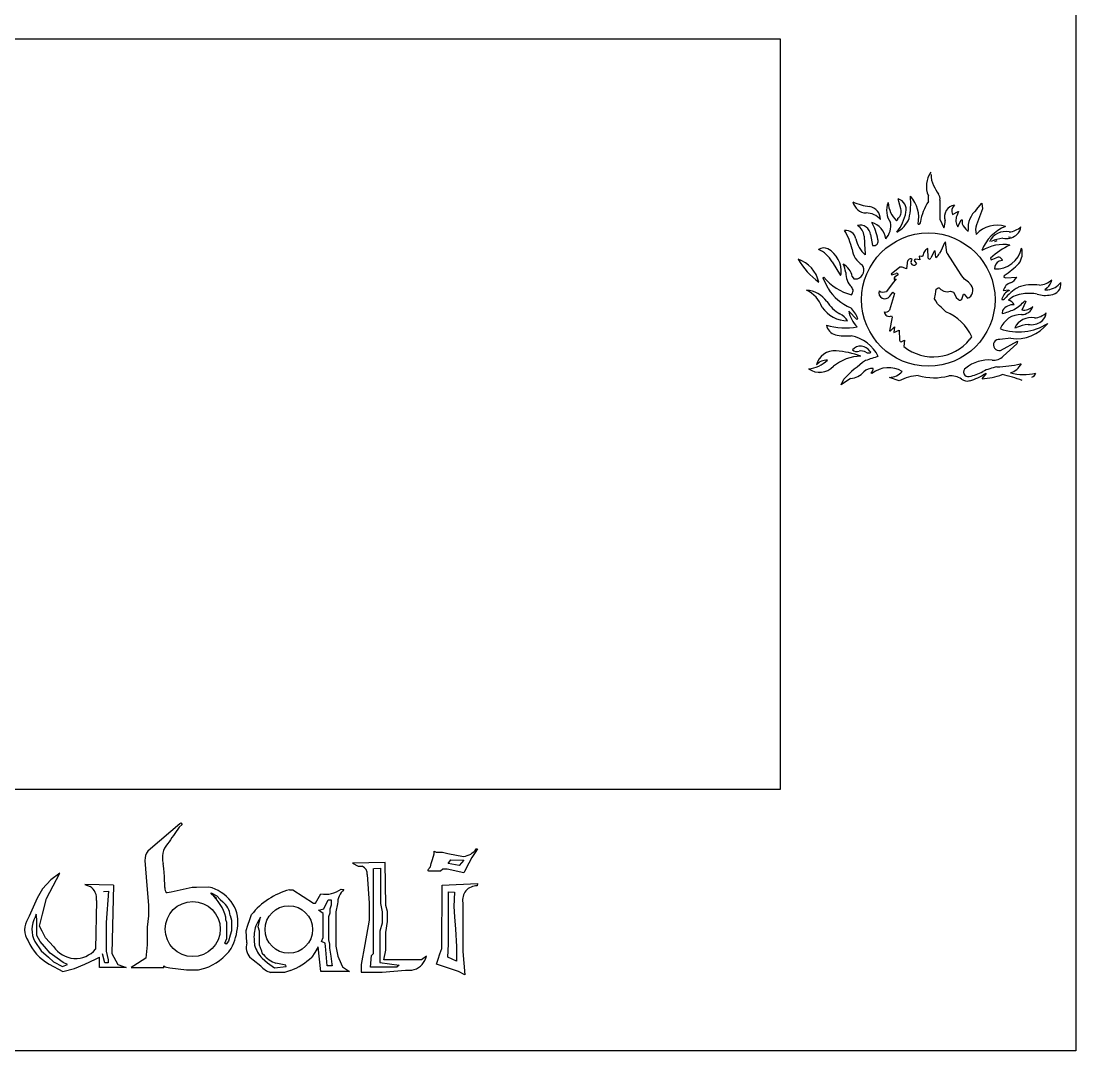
# Model space of a CAD drawing. Header units: inches. Extents: x 7.5 to 34.6, y -1.5 to 22.4.
# Drawn here: x 28.97 to 34.64, y -1.47 to 4.07 of the extents above; entities that cross this region are included whole.
import ezdxf

# ---------------------------------------------------------------- set-up
doc = ezdxf.new("R2010")
doc.units = ezdxf.units.IN
doc.header["$MEASUREMENT"] = 0

msp = doc.modelspace()

# ---------------------------------------------------------------- linework, layer by layer
for p, q in [((33.8488, 3.1026), (33.8488, 3.1347)), ((33.6901, 3.103), (33.6865, 3.1174)), ((33.6999, 3.0642), (33.6901, 3.103)), ((33.9108, 3.1105), (33.9108, 3.009)), ((34.1073, 3.0595), (34.1358, 3.0947)), ((34.1358, 3.0947), (34.1399, 3.0634)), ((33.6839, 3.0073), (33.6839, 3.0131)), ((33.9108, 3.009), (33.932, 2.9618)), ((33.9777, 3.0336), (34.0092, 3.0489)), ((34.0117, 3.0501), (34.0016, 3.027)), ((34.0092, 3.0489), (34.0117, 3.0501)), ((34.1399, 3.0634), (34.1068, 2.9781)), ((33.6778, 2.9993), (33.6839, 3.0073)), ((34.0077, 2.9678), (34.0251, 3.0043)), ((34.0251, 3.0043), (34.0305, 3.0043)), ((34.0305, 3.0043), (34.0305, 2.983)), ((33.538, 2.9251), (33.5488, 2.8667)), ((34.0595, 2.9458), (34.0622, 2.9435)), ((34.0622, 2.9435), (34.0622, 2.9492)), ((34.2489, 2.9052), (34.2602, 2.9042)), ((34.2911, 2.9097), (34.2798, 2.9107)), ((33.8451, 2.8502), (33.8407, 2.8474)), ((33.8478, 2.7986), (33.8451, 2.8502)), ((33.8854, 2.8386), (33.8806, 2.8346)), ((33.8896, 2.8026), (33.8854, 2.8386)), ((33.9172, 2.8399), (33.9091, 2.8257)), ((33.9337, 2.8768), (33.9172, 2.8399)), ((33.9414, 2.8857), (33.9337, 2.8768)), ((33.9485, 2.8276), (33.9414, 2.8857)), ((34.2063, 2.8887), (34.2181, 2.894)), ((34.208, 2.8923), (34.2063, 2.8887)), ((33.7561, 2.7811), (33.7607, 2.7939)), ((33.7723, 2.7856), (33.784, 2.7675)), ((33.8023, 2.7894), (33.7817, 2.7931)), ((33.7994, 2.8099), (33.7988, 2.8068)), ((33.7988, 2.8068), (33.8023, 2.7894)), ((33.8126, 2.8073), (33.7994, 2.8099)), ((33.8171, 2.8073), (33.8126, 2.8073)), ((33.8184, 2.8111), (33.8171, 2.8073)), ((33.8245, 2.8284), (33.8184, 2.8111)), ((33.8504, 2.7942), (33.8478, 2.7986)), ((33.8806, 2.8346), (33.8625, 2.8003)), ((33.9511, 2.8235), (33.9485, 2.8276)), ((34.009, 2.7341), (33.9511, 2.8235)), ((34.1835, 2.7992), (34.1871, 2.7901)), ((34.1871, 2.7901), (34.2141, 2.8008)), ((34.2473, 2.7856), (34.2299, 2.7828)), ((33.3303, 2.7783), (33.3763, 2.7046)), ((33.6958, 2.7501), (33.6491, 2.7121)), ((33.708, 2.7501), (33.6958, 2.7501)), ((33.7308, 2.7414), (33.708, 2.7501)), ((33.7352, 2.7713), (33.7308, 2.7414)), ((34.0121, 2.7292), (34.009, 2.7341)), ((34.022, 2.714), (34.0121, 2.7292)), ((33.2823, 2.6902), (33.2867, 2.6966)), ((33.3092, 2.6345), (33.2823, 2.6902)), ((33.3763, 2.7046), (33.3798, 2.713)), ((33.4388, 2.6999), (33.4472, 2.688)), ((33.4472, 2.688), (33.4668, 2.688)), ((33.6491, 2.7121), (33.6524, 2.708)), ((33.6524, 2.708), (33.675, 2.7161)), ((33.675, 2.6872), (33.6548, 2.661)), ((33.6645, 2.6839), (33.675, 2.6872)), ((33.6861, 2.7081), (33.6716, 2.7003)), ((34.0284, 2.7042), (34.022, 2.714)), ((34.0435, 2.6861), (34.0284, 2.7042)), ((34.0651, 2.6691), (34.0435, 2.6861)), ((34.0784, 2.6525), (34.0651, 2.6691)), ((34.2571, 2.7055), (34.2539, 2.6959)), ((34.2539, 2.6959), (34.2662, 2.6919)), ((34.2662, 2.6919), (34.3239, 2.6965)), ((33.6548, 2.661), (33.6227, 2.6194)), ((33.6412, 2.5934), (33.6573, 2.6157)), ((33.6573, 2.6157), (33.6671, 2.6089)), ((33.8863, 2.6043), (33.8887, 2.6185)), ((33.8887, 2.6185), (33.8909, 2.6318)), ((33.8909, 2.6318), (33.901, 2.6383)), ((33.901, 2.6383), (33.9065, 2.6383)), ((33.9065, 2.6383), (33.9158, 2.6297)), ((33.9158, 2.6297), (33.9325, 2.6207)), ((33.9325, 2.6207), (33.9499, 2.6171)), ((33.9499, 2.6171), (33.9685, 2.621)), ((33.9685, 2.621), (33.9836, 2.6149)), ((33.9836, 2.6149), (33.9917, 2.603)), ((34.2518, 2.6247), (34.2812, 2.6274)), ((34.2812, 2.6274), (34.284, 2.6234)), ((34.488, 2.6383), (34.4754, 2.6284)), ((34.4754, 2.6284), (34.4922, 2.6284)), ((33.6671, 2.6089), (33.6404, 2.5193)), ((33.882, 2.5791), (33.8863, 2.6043)), ((33.8885, 2.5683), (33.882, 2.5791)), ((33.8976, 2.5533), (33.8885, 2.5683)), ((33.9917, 2.603), (33.9981, 2.586)), ((33.9981, 2.586), (34.0103, 2.5751)), ((34.0103, 2.5751), (34.0139, 2.5729)), ((34.0139, 2.5729), (34.0181, 2.5729)), ((34.0181, 2.5729), (34.0214, 2.5729)), ((34.0214, 2.5729), (34.0241, 2.5747)), ((34.0241, 2.5747), (34.0283, 2.5773)), ((34.0283, 2.5773), (34.0314, 2.5839)), ((34.0314, 2.5839), (34.0372, 2.6052)), ((34.0372, 2.6052), (34.0411, 2.6052)), ((34.0411, 2.6052), (34.0589, 2.5826)), ((34.2448, 2.5801), (34.2436, 2.5756)), ((34.2436, 2.5756), (34.2521, 2.5756)), ((34.2521, 2.5756), (34.259, 2.5793)), ((34.3735, 2.5643), (34.3521, 2.5194)), ((34.3674, 2.5686), (34.3735, 2.5643)), ((33.4207, 2.5136), (33.4646, 2.469)), ((33.9093, 2.5421), (33.8976, 2.5533)), ((33.9172, 2.5345), (33.9093, 2.5421)), ((33.9276, 2.5245), (33.9172, 2.5345)), ((33.9432, 2.5096), (33.9276, 2.5245)), ((34.2479, 2.5172), (34.2451, 2.5024)), ((34.2451, 2.5024), (34.2466, 2.4998)), ((33.4646, 2.469), (33.469, 2.4733)), ((33.6538, 2.4813), (33.6399, 2.4077)), ((33.6504, 2.4872), (33.6538, 2.4813)), ((34.3853, 2.4417), (34.3965, 2.4407)), ((33.6399, 2.4077), (33.645, 2.4068)), ((33.645, 2.4068), (33.6673, 2.428)), ((33.6673, 2.428), (33.6636, 2.3976)), ((33.6636, 2.3976), (33.6909, 2.4114)), ((33.6909, 2.4114), (33.6936, 2.3572)), ((34.3135, 2.4234), (34.3236, 2.425)), ((33.7063, 2.3494), (33.7211, 2.3569)), ((33.7211, 2.3569), (33.7169, 2.3226)), ((34.0727, 2.3619), (34.0833, 2.3751)), ((34.2921, 2.3671), (34.2338, 2.3611)), ((34.2362, 2.3018), (34.3286, 2.3516)), ((34.324, 2.3379), (34.251, 2.2716)), ((34.3286, 2.3516), (34.324, 2.3379)), ((33.54, 2.2925), (33.5343, 2.2976)), ((34.3433, 2.229), (34.3488, 2.2302)), ((33.2637, 2.1839), (33.2699, 2.1841)), ((33.5416, 2.1796), (33.5459, 2.1859)), ((33.5455, 2.1769), (33.5416, 2.1796)), ((33.6916, 2.1386), (33.6395, 2.157)), ((34.1373, 2.1498), (34.1616, 2.1769)), ((34.1601, 2.1752), (34.1555, 2.1776)), ((34.1616, 2.1769), (34.1601, 2.1752)), ((33.4299, 2.1511), (33.3789, 2.1158)), ((33.3789, 2.1158), (33.3943, 2.1479)), ((29.8217, -0.2462), (29.6633, -0.3814)), ((29.8345, -0.2504), (29.8182, -0.2643)), ((29.8217, -0.2462), (29.8271, -0.2416)), ((29.8271, -0.2416), (29.8345, -0.2504)), ((29.6633, -0.3814), (29.6502, -0.3926)), ((31.1897, -0.4007), (31.1897, -0.3937)), ((31.1897, -0.3937), (31.2005, -0.3993)), ((31.414, -0.3951), (31.3922, -0.4277)), ((31.423, -0.3816), (31.414, -0.3951)), ((31.4162, -0.3805), (31.423, -0.3816)), ((29.6343, -0.4438), (29.6413, -0.5332)), ((30.9259, -0.4538), (30.7499, -0.458)), ((30.9292, -0.6854), (30.9259, -0.4538)), ((31.1748, -0.4602), (31.1814, -0.4374)), ((31.1814, -0.4374), (31.1897, -0.4085)), ((31.1897, -0.4085), (31.1897, -0.4007)), ((31.2005, -0.3993), (31.2358, -0.3993)), ((31.2358, -0.3993), (31.2631, -0.4053)), ((31.2631, -0.4053), (31.3481, -0.4212)), ((31.2657, -0.4605), (31.2791, -0.4399)), ((31.2791, -0.4399), (31.3488, -0.4426)), ((31.3488, -0.4426), (31.3247, -0.4703)), ((31.3922, -0.4277), (31.3766, -0.4585)), ((29.7365, -0.4858), (29.7324, -0.4592)), ((29.7386, -0.5302), (29.7365, -0.4858)), ((30.7499, -0.458), (30.7809, -0.4749)), ((30.7809, -0.4749), (30.8034, -0.4749)), ((30.8631, -0.7655), (30.8631, -0.4863)), ((30.8649, -0.4862), (30.901, -0.4854)), ((30.901, -0.4854), (30.901, -0.6396)), ((31.1565, -0.4945), (31.17, -0.4772)), ((31.1617, -0.5004), (31.1565, -0.4945)), ((31.2244, -0.5004), (31.1617, -0.5004)), ((31.17, -0.4772), (31.1748, -0.4602)), ((31.2376, -0.4904), (31.2244, -0.5004)), ((31.2605, -0.4904), (31.2376, -0.4904)), ((31.3505, -0.5097), (31.2605, -0.4904)), ((31.3247, -0.4703), (31.2657, -0.4605)), ((31.354, -0.5027), (31.3505, -0.5097)), ((31.3766, -0.4585), (31.354, -0.5027)), ((29.1286, -0.5469), (29.0824, -0.5966)), ((29.105, -0.6475), (29.1758, -0.5111)), ((29.1758, -0.5111), (29.1286, -0.5469)), ((29.6413, -0.5332), (29.6482, -0.6205)), ((29.7413, -0.5893), (29.7386, -0.5302)), ((30.8297, -0.5197), (30.8411, -0.6739)), ((29.0824, -0.5966), (29.0536, -0.6463)), ((29.4649, -0.5767), (29.31, -0.5732)), ((29.3875, -0.5749), (29.31, -0.5732)), ((29.31, -0.5732), (29.3389, -0.5835)), ((29.4104, -0.6097), (29.4375, -0.6088)), ((29.4375, -0.6088), (29.4261, -0.7779)), ((29.4649, -0.5767), (29.4568, -0.9437)), ((29.6482, -0.6205), (29.6532, -0.6846)), ((29.7748, -0.6134), (29.7529, -0.6179)), ((29.8887, -0.5895), (29.7748, -0.6134)), ((29.9117, -0.5887), (29.8887, -0.5895)), ((29.9775, -0.5865), (29.9117, -0.5887)), ((29.9903, -0.6225), (29.9903, -0.6169)), ((29.9903, -0.6169), (30.02, -0.6345)), ((30.0189, -0.6482), (29.9903, -0.6225)), ((30.411, -0.6014), (30.4295, -0.6014)), ((30.4295, -0.6014), (30.5412, -0.6726)), ((30.5509, -0.6726), (30.5808, -0.6234)), ((30.689, -0.597), (30.7039, -0.6005)), ((31.2311, -0.9166), (31.2327, -0.5757)), ((31.2327, -0.5757), (31.4235, -0.5677)), ((31.2678, -0.6117), (31.3, -0.6134)), ((31.2678, -0.8368), (31.2678, -0.6117)), ((31.3, -0.6134), (31.296, -0.6911)), ((31.4235, -0.5677), (31.4217, -0.5801)), ((29.0536, -0.6463), (29.0109, -0.743)), ((29.0833, -0.7326), (29.105, -0.6475)), ((29.3729, -0.6593), (29.3686, -0.9209)), ((29.9975, -0.629), (30.0189, -0.6482)), ((30.02, -0.6345), (30.0391, -0.6531)), ((30.0391, -0.6531), (30.0523, -0.6658)), ((30.5412, -0.6726), (30.5509, -0.6726)), ((30.5966, -0.7033), (30.6192, -0.6558)), ((30.6192, -0.6558), (30.6357, -0.6552)), ((30.6357, -0.6552), (30.6357, -0.6838)), ((30.6705, -0.677), (30.6617, -0.7201)), ((30.8411, -0.6739), (30.8411, -0.7647)), ((30.901, -0.6396), (30.901, -0.6757)), ((30.901, -0.6757), (30.9107, -0.7207)), ((31.3445, -0.6706), (31.3445, -0.934)), ((29.0493, -0.7321), (29.0439, -0.7479)), ((29.0526, -0.7599), (29.0493, -0.7321)), ((29.067, -0.7965), (29.0833, -0.7326)), ((29.6532, -0.6846), (29.6532, -0.7422)), ((30.1988, -0.7604), (30.2073, -0.7348)), ((30.5675, -0.711), (30.5966, -0.7033)), ((30.593, -0.7291), (30.5675, -0.711)), ((30.593, -0.858), (30.593, -0.7291)), ((30.628, -0.7278), (30.6209, -0.747)), ((30.6357, -0.6838), (30.628, -0.7058)), ((30.628, -0.7058), (30.628, -0.7278)), ((30.6617, -0.7201), (30.6617, -0.7649)), ((30.9107, -0.7207), (30.9107, -0.7806)), ((30.939, -0.718), (30.9292, -0.6854)), ((30.939, -0.7727), (30.939, -0.718)), ((31.296, -0.6911), (31.2997, -0.7469)), ((29.0109, -0.743), (29.0044, -0.7577)), ((29.0526, -0.8058), (29.0526, -0.7599)), ((29.4261, -0.7779), (29.4261, -0.9313)), ((29.6532, -0.7422), (29.6464, -0.8019)), ((30.0693, -0.7632), (30.0693, -0.749)), ((30.0753, -0.7769), (30.0693, -0.7632)), ((30.0753, -0.8043), (30.0753, -0.7769)), ((30.0918, -0.7402), (30.0995, -0.7654)), ((30.0995, -0.7654), (30.0995, -0.8213)), ((30.1788, -0.8203), (30.1885, -0.7913)), ((30.1885, -0.7913), (30.1988, -0.7604)), ((30.2382, -0.7814), (30.2302, -0.7957)), ((30.2564, -0.7489), (30.2382, -0.7814)), ((30.2437, -0.8001), (30.2564, -0.7489)), ((30.6209, -0.747), (30.6209, -0.8713)), ((30.6617, -0.7649), (30.6617, -0.9038)), ((30.8411, -0.7647), (30.8173, -0.8951)), ((30.8631, -0.8188), (30.8631, -0.7655)), ((30.9107, -0.7806), (30.8975, -0.8247)), ((30.9292, -0.8303), (30.939, -0.7727)), ((31.2997, -0.7469), (31.3041, -0.8131)), ((29.0526, -0.8478), (29.0526, -0.8058)), ((29.0713, -0.8792), (29.0526, -0.8478)), ((29.0807, -0.8232), (29.067, -0.7965)), ((29.099, -0.859), (29.0807, -0.8232)), ((29.6464, -0.8019), (29.6464, -0.8966)), ((30.0753, -0.8345), (30.0753, -0.8043)), ((30.0753, -0.863), (30.0753, -0.8345)), ((30.0923, -0.8454), (30.0829, -0.8775)), ((30.0995, -0.8213), (30.0923, -0.8454)), ((30.1814, -0.8871), (30.1788, -0.8203)), ((30.2503, -0.8232), (30.2437, -0.8001)), ((30.2503, -0.8727), (30.2503, -0.8232)), ((30.8631, -0.9439), (30.8631, -0.8188)), ((30.8975, -0.8247), (30.8975, -0.993)), ((30.9292, -0.9263), (30.9292, -0.8303)), ((31.2678, -0.8932), (31.2678, -0.8368)), ((31.3041, -0.8131), (31.3102, -0.9063)), ((29.0417, -0.8789), (29.0761, -0.9291)), ((29.0936, -0.9056), (29.0713, -0.8792)), ((29.1248, -0.9426), (29.0936, -0.9056)), ((29.1426, -0.9069), (29.099, -0.859)), ((29.6464, -0.8966), (29.6387, -0.9692)), ((30.0648, -0.8882), (30.0753, -0.863)), ((30.0715, -0.8931), (30.0648, -0.8882)), ((30.0829, -0.8775), (30.0715, -0.8931)), ((30.2217, -0.8754), (30.2242, -0.9001)), ((30.2503, -0.8996), (30.2503, -0.8727)), ((30.2608, -0.9271), (30.2503, -0.8996)), ((30.584, -0.8787), (30.593, -0.858)), ((30.6045, -0.8877), (30.584, -0.8787)), ((30.6077, -0.9249), (30.6045, -0.8877)), ((30.6209, -0.8713), (30.6275, -0.8944)), ((30.6275, -0.8944), (30.6275, -0.9161)), ((30.6617, -0.9038), (30.6723, -0.9591)), ((30.8173, -0.8951), (30.7975, -1.0039)), ((31.2629, -0.9642), (31.2678, -0.8932)), ((31.3102, -0.9063), (31.3102, -0.9855)), ((29.0761, -0.9291), (29.1148, -0.964)), ((29.1148, -0.964), (29.1431, -0.9895)), ((29.1618, -0.9689), (29.1248, -0.9426)), ((29.3689, -0.9754), (29.3901, -0.9641)), ((29.3901, -1.0198), (29.3901, -0.9641)), ((29.4183, -0.995), (29.4052, -0.9462)), ((29.4261, -0.9313), (29.4357, -0.9775)), ((29.4568, -0.9437), (29.4881, -1.0035)), ((30.5474, -0.9381), (30.5312, -0.9634)), ((30.5658, -0.9091), (30.5474, -0.9381)), ((30.5799, -1.0409), (30.5658, -0.9091)), ((30.6148, -1.0102), (30.6077, -0.9249)), ((30.6275, -0.9161), (30.6335, -0.9579)), ((30.6335, -0.9579), (30.6398, -1.0014)), ((30.6723, -0.9591), (30.6898, -0.9996)), ((30.8472, -1.0179), (30.8525, -0.9554)), ((30.8525, -0.9554), (30.8631, -0.9439)), ((30.9195, -0.9783), (30.9292, -0.9263)), ((31.1496, -0.9582), (31.1215, -0.9783)), ((31.1453, -0.9695), (31.1496, -0.9582)), ((31.211, -0.9755), (31.2212, -0.9455)), ((31.2212, -0.9455), (31.2311, -0.9166)), ((31.3102, -0.9855), (31.2629, -0.9642)), ((31.3445, -0.934), (31.3543, -1.0591)), ((29.1182, -1.0011), (29.1922, -1.0419)), ((29.1431, -0.9895), (29.1913, -1.0142)), ((29.194, -0.9918), (29.1618, -0.9689)), ((29.1913, -1.0142), (29.218, -1.0027)), ((29.218, -1.0027), (29.194, -0.9918)), ((29.256, -1.0255), (29.311, -1.0011)), ((29.311, -1.0011), (29.3689, -0.9754)), ((29.533, -1.0198), (29.3901, -1.0198)), ((29.4357, -0.995), (29.4183, -0.995)), ((29.4357, -0.9775), (29.4357, -0.995)), ((29.4881, -1.0035), (29.533, -1.0198)), ((29.533, -1.0198), (29.533, -1.0198)), ((29.574, -1.0108), (29.5597, -1.02)), ((29.5597, -1.02), (29.7357, -1.02)), ((29.6387, -0.9692), (29.574, -1.0108)), ((29.7357, -1.02), (29.7357, -1.0108)), ((29.7674, -1.0206), (29.8584, -1.0321)), ((30.2166, -0.9802), (30.1985, -0.966)), ((30.258, -1.0128), (30.2166, -0.9802)), ((30.2646, -0.97), (30.2927, -0.9948)), ((30.2927, -0.9948), (30.3318, -1.0206)), ((30.3318, -1.0206), (30.394, -1.0146)), ((30.3918, -1.0074), (30.3389, -0.9964)), ((30.394, -1.0146), (30.3918, -1.0074)), ((30.6411, -1.0102), (30.6148, -1.0102)), ((30.6398, -1.0014), (30.6411, -1.0102)), ((30.6898, -0.9996), (30.6971, -1.0162)), ((30.6971, -1.0162), (30.7347, -1.0409)), ((30.7975, -1.0039), (30.7975, -1.0444)), ((30.9901, -1.0179), (30.8472, -1.0179)), ((30.8975, -0.993), (31.0016, -1.0074)), ((31.0818, -0.9783), (30.9195, -0.9783)), ((31.0016, -1.0074), (30.9901, -1.0179)), ((31.1215, -0.9783), (31.0818, -0.9783)), ((31.2024, -1.0007), (31.211, -0.9755)), ((31.2191, -1.0064), (31.2024, -1.0007)), ((31.2513, -1.0174), (31.2191, -1.0064)), ((31.3214, -1.0413), (31.2513, -1.0174)), ((29.1922, -1.0419), (29.256, -1.0255)), ((29.8584, -1.0321), (29.9214, -1.0321)), ((29.9214, -1.0321), (29.9565, -1.0239)), ((30.3845, -1.0457), (30.3099, -1.0457)), ((30.4172, -1.0356), (30.3845, -1.0457)), ((30.7347, -1.0409), (30.5799, -1.0409)), ((30.7975, -1.0444), (30.9098, -1.0444)), ((30.9098, -1.0444), (31.0351, -1.0347)), ((31.0351, -1.0347), (31.0704, -1.0347)), ((31.3543, -1.0591), (31.3214, -1.0413))]:
    msp.add_line(p, q)
for points in [[(23.4929, 5.6597), (34.6424, 5.6597), (34.6424, -1.4685), (23.4929, -1.4685)], [(25.1167, 3.9796), (33.052, 3.9796), (33.052, -0.0612), (25.1167, -0.0612)]]:
    msp.add_lwpolyline(points, close=True)
for centre, radius in [((33.8485, 2.5753), 0.3588), ((29.8912, -0.8129), 0.1481), ((30.4083, -0.815), 0.1279)]:
    msp.add_circle(centre, radius)
for centre, radius, start, end in [((33.9671, 3.186), 0.129, 144.5987, 203.4364), ((33.9678, 3.2403), 0.1045, 175.0744, 209.3446), ((37.2273, 5.0523), 3.8338, 209.0767, 209.8682), ((33.3517, 3.0931), 0.4019, 348.2829, 5.4481), ((33.6253, 3.0155), 0.1716, 348.8342, 42.4523), ((33.8747, 3.1187), 0.037, 347.1193, 40.9736), ((33.5174, 3.1179), 0.0764, 192.7617, 267.554), ((33.5663, 3.3798), 0.3048, 246.1192, 263.6311), ((33.5174, 3.0041), 0.0743, 1.7594, 78.2461), ((33.7283, 3.055), 0.1046, 155.9978, 217.642), ((33.7798, 3.1055), 0.1473, 183.074, 226.1333), ((33.6688, 3.059), 0.061, 347.123, 73.1155), ((34.071, 2.9526), 0.2681, 145.9753, 171.3111), ((33.999, 3.0218), 0.0633, 99.0461, 199.5027), ((34.0209, 3.0506), 0.0464, 133.4445, 201.53), ((33.5135, 2.9373), 0.1043, 41.4771, 89.6271), ((33.4656, 3.0999), 0.2683, 322.9307, 348.2762), ((33.5993, 3.0763), 0.1597, 300.1749, 336.0584), ((33.6591, 3.0489), 0.0436, 304.764, 20.5494), ((34.0601, 3.0031), 0.0632, 157.8211, 214.0562), ((34.198, 2.9581), 0.1361, 131.8411, 183.7454), ((33.4811, 2.9194), 0.0571, 5.7033, 104.1568), ((33.4242, 2.9071), 0.0802, 6.7924, 57.5607), ((33.272, 2.8388), 0.3116, 11.2766, 29.2648), ((33.5154, 2.8892), 0.1058, 7.5061, 74.4736), ((33.5348, 2.9751), 0.1119, 319.8819, 8.2374), ((33.7973, 2.9905), 0.00905, 245.8922, 16.5784), ((33.8601, 2.9954), 0.0794, 335.0027, 3.8073), ((34.1296, 3.0304), 0.1099, 205.5346, 230.345), ((34.2131, 2.9487), 0.1103, 164.5234, 191.7056), ((34.2194, 2.8207), 0.1556, 73.1476, 137.2574), ((34.3463, 2.762), 0.2232, 111.5284, 159.7954), ((34.2747, 3.0462), 0.1067, 274.8488, 312.5757), ((34.2785, 2.9766), 0.069, 313.689, 352.53), ((33.4043, 2.8941), 0.054, 8.8691, 96.8796), ((33.0556, 2.7506), 0.395, 14.0244, 29.961), ((33.6247, 2.9442), 0.1721, 194.0267, 227.8682), ((35.1908, 2.9582), 1.6876, 181.4114, 184.8149), ((33.5543, 2.8909), 0.0248, 257.2674, 20.7645), ((34.2645, 2.8449), 0.0969, 78.5875, 154.3583), ((34.2623, 2.7336), 0.1721, 94.4665, 115.864), ((34.2678, 2.9896), 0.0857, 264.8901, 312.8553), ((33.2863, 2.7966), 0.0571, 67.5843, 120.5491), ((33.1998, 2.7103), 0.1472, 27.5056, 67.0003), ((33.238, 2.7255), 0.1423, 354.9399, 60.4948), ((33.5453, 2.8564), 0.107, 185.4075, 240.6578), ((33.8579, 2.8165), 0.0354, 119.0819, 160.4022), ((34.253, 2.6492), 0.2226, 81.005, 121.4361), ((34.4614, 2.4971), 0.4105, 115.015, 132.6056), ((34.2117, 2.8814), 0.1413, 266.7687, 348.3131), ((34.2585, 2.8262), 0.0954, 324.1439, 16.2119), ((33.0974, 2.6351), 0.1653, 12.1318, 72.1869), ((33.4913, 2.9917), 0.3969, 210.1326, 234.1861), ((33.7552, 2.7745), 0.0202, 74.1081, 189.0385), ((33.7708, 2.7758), 0.0156, 160.2181, 328.0022), ((33.7821, 2.783), 0.0102, 92.2169, 165.0604), ((33.8544, 2.8013), 0.00822, 240.7197, 352.3758), ((33.8596, 2.8477), 0.0542, 303.6098, 336.0769), ((34.2511, 2.7405), 0.0473, 116.5877, 180.2109), ((34.2254, 2.7815), 0.0223, 10.6664, 120.3185), ((33.1595, 2.6688), 0.2508, 12.1864, 22.7084), ((33.3476, 2.6837), 0.0926, 10.101, 62.1457), ((33.4543, 2.7345), 0.0481, 285.0848, 36.5301), ((34.0075, 3.0893), 0.4578, 303.0412, 315.8253), ((33.5057, 2.8737), 0.2817, 218.9637, 255.3357), ((33.5073, 2.7161), 0.1028, 176.8945, 224.8485), ((33.6793, 2.6873), 0.0152, 120.5251, 193.0464), ((33.6784, 2.7092), 0.00773, 351.2861, 116.7006), ((34.2727, 2.719), 0.0559, 289.5431, 336.2862), ((34.4399, 2.7588), 0.1058, 273.6124, 313.4608), ((34.4475, 2.6899), 0.0656, 308.1408, 353.1335), ((33.179, 2.471), 0.156, 37.4106, 84.8359), ((33.1236, 2.4791), 0.1628, 19.6064, 64.7595), ((33.5359, 2.7786), 0.2686, 212.4413, 246.9677), ((33.4154, 2.6225), 0.0285, 311.8397, 48.0326), ((33.6146, 2.6126), 0.0328, 162.0233, 324.1999), ((33.6061, 2.6564), 0.0406, 236.0457, 294.1907), ((34.0436, 2.6246), 0.0447, 289.9492, 38.791), ((34.3056, 2.5645), 0.0628, 110.1081, 165.5883), ((34.3102, 2.6087), 0.0607, 108.0751, 164.6457), ((34.4875, 2.3873), 0.2984, 121.6322, 139.9548), ((34.4126, 2.4152), 0.2405, 81.87, 109.828), ((34.476, 2.7369), 0.1098, 278.4648, 320.4268), ((34.5053, 2.6579), 0.056, 271.8945, 9.4005), ((33.467, 2.6666), 0.1926, 211.5708, 240.8977), ((34.3691, 2.4739), 0.1331, 94.758, 131.8784), ((34.2651, 2.5237), 0.0516, 27.9824, 72.98), ((34.1398, 2.7917), 0.3187, 302.3401, 315.574), ((34.3914, 2.3717), 0.2373, 79.6245, 98.0791), ((34.4762, 2.7292), 0.131, 251.2817, 283.7032), ((33.414, 2.6276), 0.1661, 214.4032, 270.0591), ((33.3183, 2.3962), 0.116, 34.2663, 61.6896), ((33.5814, 2.5447), 0.1637, 190.9362, 225.1543), ((33.3259, 2.4209), 0.1524, 20.1333, 46.478), ((33.6195, 2.5314), 0.0241, 249.7484, 329.7043), ((33.6396, 2.5141), 0.029, 190.5618, 291.7021), ((33.8413, 2.2632), 0.2666, 24.815, 67.5301), ((34.0156, 3.2497), 0.7847, 287.1227, 292.0579), ((34.3071, 2.4757), 0.0723, 87.1836, 144.9531), ((34.3514, 2.558), 0.063, 268.4759, 342.2512), ((34.3629, 2.5868), 0.0682, 260.9051, 315.3059), ((34.411, 2.5828), 0.1067, 274.8488, 312.5757), ((34.4148, 2.5132), 0.069, 313.689, 352.53), ((34.3469, 2.3761), 0.1189, 88.6648, 159.0469), ((34.3341, 2.6925), 0.2909, 250.2682, 302.6367), ((34.3218, 2.5798), 0.2148, 262.0322, 321.9688), ((34.4009, 2.3814), 0.0969, 78.5875, 154.3583), ((34.3987, 2.2701), 0.1721, 94.4665, 115.864), ((34.4042, 2.5261), 0.0857, 264.8901, 312.8553), ((33.3696, 2.4539), 0.0714, 193.1403, 252.7553), ((33.4029, 2.7973), 0.3741, 254.0453, 279.6971), ((33.4048, 2.6379), 0.2584, 257.4035, 276.187), ((33.3906, 2.1733), 0.2119, 27.0451, 78.5472), ((33.7023, 2.3571), 0.00873, 179.7825, 296.9349), ((33.8751, 2.5204), 0.2533, 231.3229, 321.2555), ((34.2291, 2.3312), 0.0303, 81.1843, 283.563), ((33.346, 2.1969), 0.1034, 86.3015, 164.5839), ((33.4948, 2.0224), 0.2492, 92.2842, 128.8616), ((33.3036, 1.7565), 0.5459, 70.6119, 84.8504), ((33.4846, 2.2653), 0.0593, 33.0167, 138.1075), ((33.4637, 2.33), 0.0343, 227.2408, 292.1016), ((33.4855, 2.2407), 0.0582, 61.989, 98.7502), ((33.526, 2.3141), 0.0256, 239.0573, 302.8671), ((34.1996, 2.32), 0.0706, 263.2982, 316.7581), ((33.1843, 2.3785), 0.1771, 276.6336, 313.0938), ((33.2637, 2.2859), 0.1021, 234.7434, 317.0706), ((33.3027, 2.1725), 0.0767, 88.0945, 137.4151), ((33.9962, 1.5614), 0.8404, 125.2898, 135.742), ((191.3807, -484.1792), 511.4037, 107.972781, 107.98087), ((34.1745, 2.0539), 0.1967, 85.0901, 129.2941), ((34.2792, 1.8894), 0.3296, 100.7466, 114.7818), ((34.1896, 2.9413), 0.7286, 272.2131, 282.1766), ((34.2578, 2.2798), 0.1037, 288.0451, 331.4145), ((33.4272, 2.2467), 0.0956, 271.6142, 321.6663), ((33.5488, 2.1356), 0.0696, 87.708, 132.0003), ((33.6353, 2.0675), 0.1416, 59.0112, 129.3708), ((33.5207, 2.2037), 0.0309, 324.7559, 2.7275), ((33.6391, 2.2481), 0.0911, 270.2755, 319.3943), ((33.8196, 1.8789), 0.2896, 94.9447, 116.2459), ((33.8801, 2.4491), 0.2944, 253.1309, 285.4337), ((33.9649, 2.0451), 0.1204, 58.7008, 93.0712), ((34.0618, 2.1853), 0.024, 119.768, 286.4894), ((34.033, 2.373), 0.2137, 279.6147, 300.3803), ((33.9893, 2.4288), 0.3012, 285.8415, 303.4899), ((34.12, 2.5044), 0.3551, 272.793, 290.8102), ((34.0167, 1.2202), 0.9796, 69.8684, 76.4523), ((34.3606, 2.4206), 0.249, 253.7288, 285.2165), ((34.4007, 2.1836), 0.0255, 281.6797, 352.5643), ((34.0568, 2.1798), 0.0433, 227.2557, 289.8933), ((47.8391, -12.7626), 21.9308, 145.25673, 145.5434), ((29.7064, -0.4382), 0.0724, 141.0088, 184.4875), ((29.8404, -0.4286), 0.1123, 138.7969, 195.8093), ((31.34, -0.3302), 0.0914, 275.0835, 326.5865), ((30.7871, -0.5145), 0.0428, 353.1144, 67.6713), ((29.2975, -0.6476), 0.0764, 351.1795, 57.1442), ((29.7683, -0.595), 0.0276, 167.9765, 236.1255), ((29.9267, -0.7981), 0.2176, 38.0519, 76.5099), ((29.824, -0.8144), 0.2539, 14.926, 49.0814), ((30.5133, -0.9798), 0.392, 105.1265, 141.3179), ((30.6036, -0.482), 0.1433, 260.8285, 306.5654), ((30.7722, -0.6759), 0.1017, 132.1745, 180.6037), ((31.4189, -0.6559), 0.0759, 87.8887, 191.1437), ((29.9922, -0.7455), 0.0998, 3.0083, 52.9625), ((29.9514, -0.7733), 0.1829, 353.4173, 36.7069), ((29.0895, -0.8157), 0.103, 145.7167, 215.4896), ((29.1619, -0.8154), 0.1359, 150.2559, 207.833), ((29.8278, -0.7738), 0.306, 332.1859, 356.1561), ((30.4166, -0.8559), 0.1959, 162.1256, 185.7317), ((29.2417, -0.7771), 0.2557, 202.6297, 241.1238), ((29.2608, -0.8293), 0.1414, 213.2862, 319.6491), ((30.2727, -0.9087), 0.0937, 166.6931, 217.7009), ((30.4002, -0.8449), 0.1845, 197.4019, 222.6977), ((29.8533, -0.7398), 0.3023, 289.9632, 324.2103), ((30.2937, -0.9261), 0.033, 181.7444, 226.9707), ((30.3875, -0.8526), 0.1518, 220.0281, 251.3522), ((30.3059, -0.7338), 0.3217, 290.2297, 314.4482), ((29.7654, -0.971), 0.0496, 233.1864, 272.3554), ((30.3411, -0.9391), 0.1111, 221.5267, 253.6489), ((31.0469, -0.932), 0.1053, 282.8738, 339.168)]:
    msp.add_arc(centre, radius, start, end)

doc.saveas('drawing.dxf')
